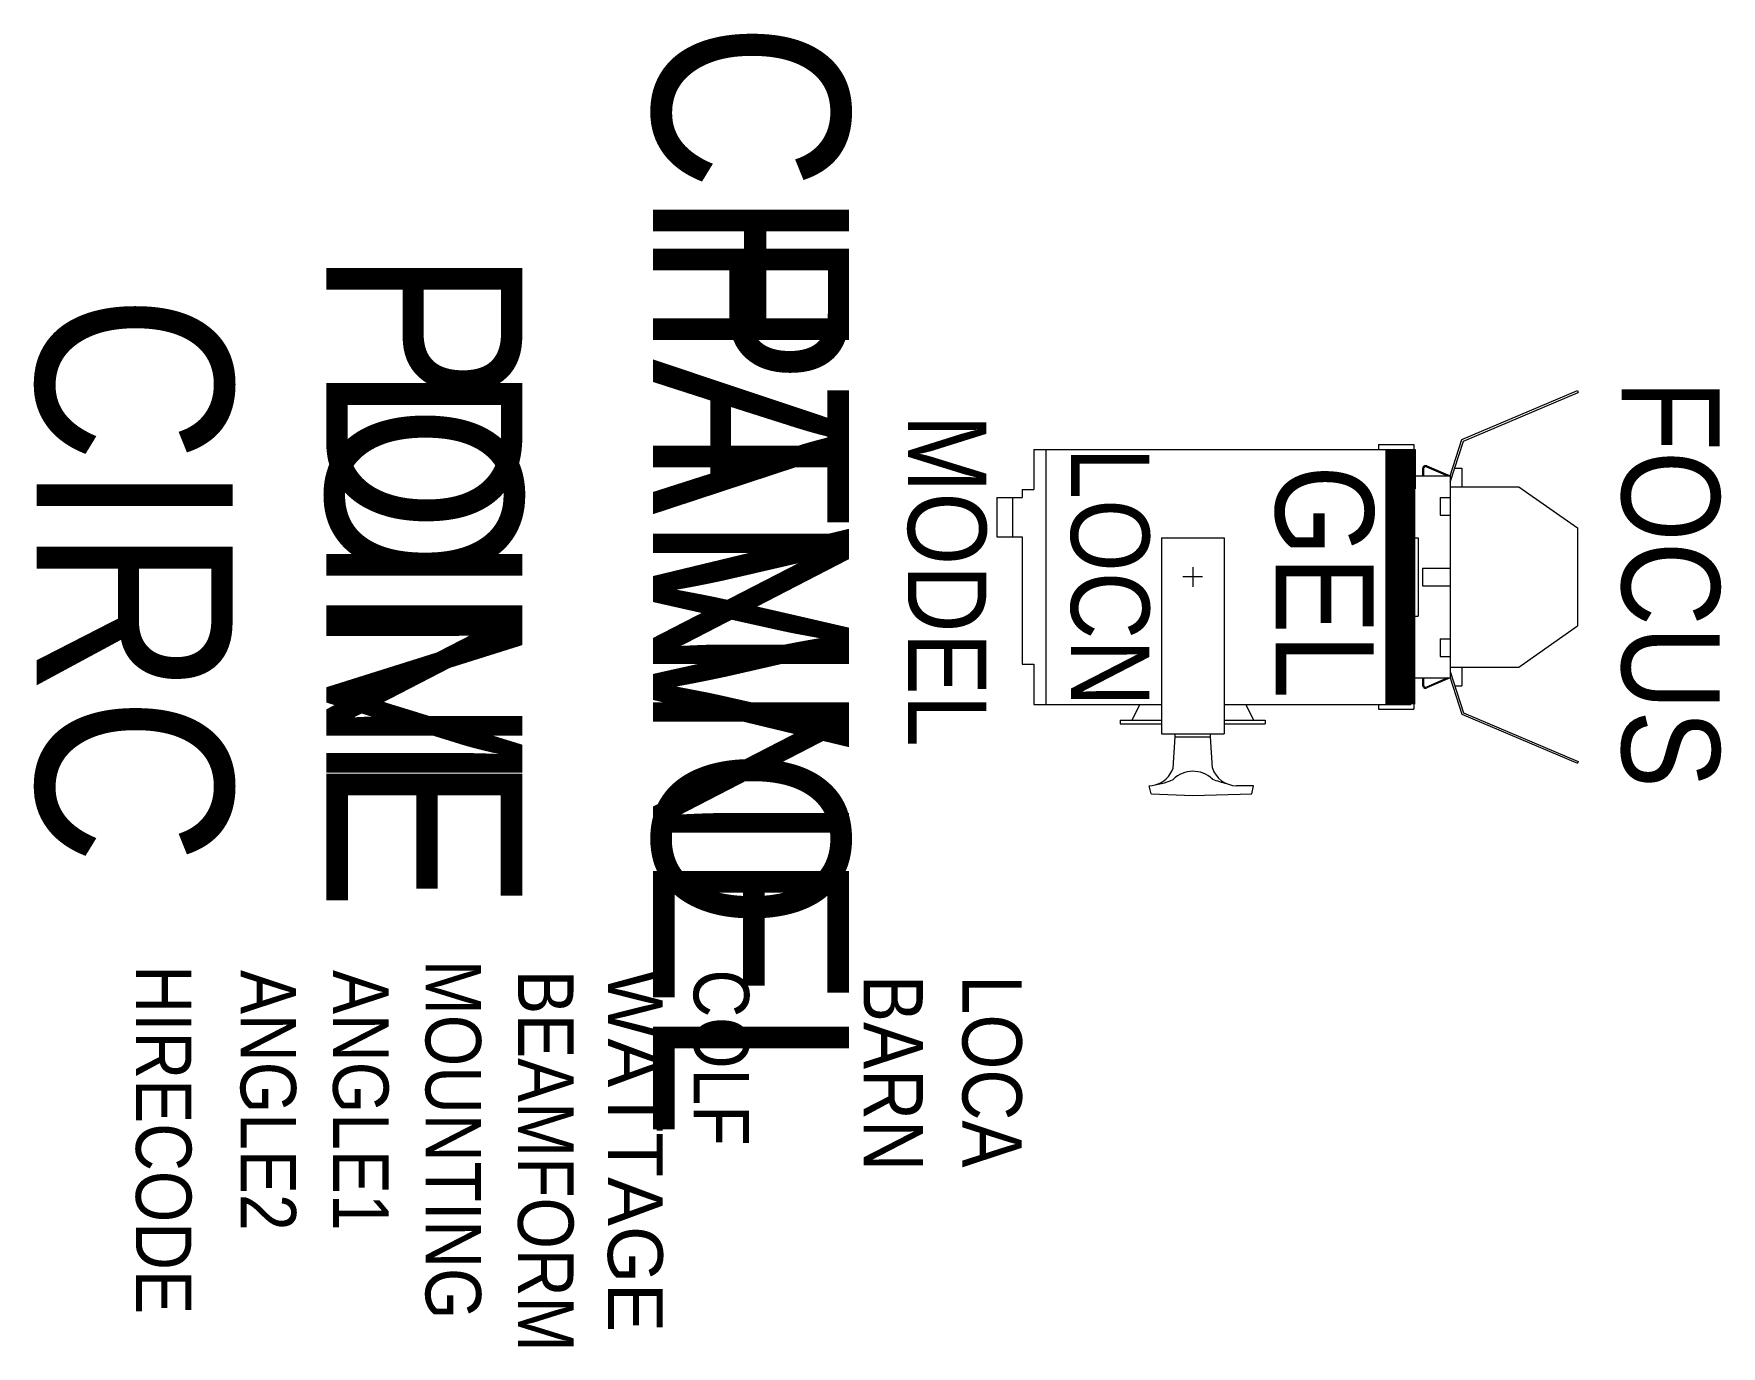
# Model space of a CAD drawing. Extents: x -1737 to -876, y -279 to 391.
import ezdxf
from ezdxf.enums import TextEntityAlignment as Align

# ---------------------------------------------------------------- set-up
doc = ezdxf.new("R2010")
doc.units = 0
doc.header["$MEASUREMENT"] = 0
doc.layers.get('0').update_dxf_attribs({"linetype": 'CONTINUOUS'})
for name, color, linetype in [('CHANNEL', 3, 'CONTINUOUS'), ('CIRC', 6, 'CONTINUOUS'), ('DIMMER', 4, 'CONTINUOUS'), ('FOCUS', 2, 'CONTINUOUS'), ('FRAME', 7, 'CONTINUOUS'), ('GEL', 1, 'CONTINUOUS'), ('LANTERNS', 4, 'CONTINUOUS'), ('LOCATION', 7, 'CONTINUOUS'), ('MODEL', 6, 'CONTINUOUS'), ('PATCH', 5, 'CONTINUOUS'), ('PATCH2', 5, 'CONTINUOUS')]:
    doc.layers.add(name, color=color, linetype=linetype)

msp = doc.modelspace()

# ---------------------------------------------------------------- linework, layer by layer
for p, q in [((-1008.45, 183.76), (-949.45, 208.76)), ((-1007.64, 183.01), (-949.06, 207.83)), ((-949.45, 208.76), (-949.06, 207.83)), ((-1050.95, 181.26), (-1050.95, 178.76)), ((-1032.95, 181.26), (-1032.95, 178.76)), ((-1014.45, 165.26), (-1008.45, 183.76)), ((-1014.45, 162.01), (-1007.64, 183.01)), ((-1226.7, 178.76), (-1226.7, 158.26)), ((-1220.7, 178.76), (-1220.7, 48.76)), ((-1047.2, 178.76), (-1047.2, 48.76)), ((-1032.22, 178.76), (-1032.22, 158.76)), ((-1032.22, 165.26), (-1014.45, 165.26)), ((-1028.45, 168.98), (-1028.45, 165.26)), ((-1027.95, 168.98), (-1027.95, 165.26)), ((-1026.56, 169.9), (-1015.72, 165.26)), ((-1026.36, 170.36), (-1014.45, 165.26)), ((-1014.45, 165.26), (-1014.45, 62.26)), ((-1012.11, 169.26), (-1008.45, 169.26)), ((-1008.45, 169.26), (-1008.45, 159.76)), ((-1232.7, 158.26), (-1232.7, 154.26)), ((-1014.45, 159.76), (-979.45, 159.76)), ((-979.45, 159.76), (-949.45, 138.76)), ((-1245.7, 154.26), (-1245.7, 134.26)), ((-1237.7, 154.26), (-1237.7, 134.26)), ((-1019.45, 154.26), (-1019.45, 145.26)), ((-1019.45, 154.26), (-1014.45, 154.26)), ((-1019.45, 145.26), (-1014.45, 145.26)), ((-949.45, 138.76), (-949.45, 88.76)), ((-1232.7, 134.26), (-1232.7, 69.26)), ((-1161.7, 133.76), (-1161.7, 33.76)), ((-1129.7, 133.76), (-1129.7, 33.76)), ((-1030.7, 133.76), (-1030.7, 93.76)), ((-1140.7, 113.76), (-1150.7, 113.76)), ((-1145.7, 118.76), (-1145.7, 108.76)), ((-1028.45, 118.26), (-1028.45, 109.26)), ((-1028.45, 118.26), (-1014.45, 118.26)), ((-1028.45, 109.26), (-1014.45, 109.26)), ((-979.45, 67.76), (-949.45, 88.76)), ((-1019.45, 82.26), (-1019.45, 73.26)), ((-1019.45, 82.26), (-1014.45, 82.26)), ((-1226.7, 69.26), (-1226.7, 48.76)), ((-1019.45, 73.26), (-1014.45, 73.26)), ((-1034.45, 62.26), (-1014.45, 62.26)), ((-1034.45, 61.26), (-1034.45, 48.76)), ((-1032.95, 61.26), (-1032.95, 46.26)), ((-1028.45, 62.26), (-1028.45, 58.53)), ((-1027.95, 62.26), (-1027.95, 58.53)), ((-1015.72, 62.26), (-1026.56, 57.61)), ((-1014.45, 62.26), (-1026.36, 57.15)), ((-1014.45, 67.76), (-979.45, 67.76)), ((-1014.45, 65.5), (-1007.64, 44.5)), ((-1014.45, 62.26), (-1008.45, 43.76)), ((-1008.45, 67.76), (-1008.45, 58.26)), ((-1012.11, 58.26), (-1008.45, 58.26)), ((-1172.7, 48.76), (-1176.7, 40.76)), ((-1118.7, 48.76), (-1114.7, 40.76)), ((-1050.95, 48.76), (-1050.95, 46.26)), ((-1008.45, 43.76), (-949.45, 18.76)), ((-1007.64, 44.5), (-949.06, 19.68)), ((-1182.7, 40.76), (-1182.7, 38.76)), ((-1108.7, 40.76), (-1108.7, 38.76)), ((-1155.7, 16.26), (-1154.7, 32.26)), ((-1154.7, 33.76), (-1136.7, 33.76)), ((-1154.7, 32.26), (-1154.7, 33.76)), ((-1154.7, 32.26), (-1136.7, 32.26)), ((-1136.7, 32.26), (-1136.7, 33.76)), ((-1135.7, 16.26), (-1136.7, 32.26)), ((-949.06, 19.68), (-949.45, 18.76)), ((-1166.96, 3.21), (-1167.96, 7.26)), ((-1166.96, 3.21), (-1145.7, 2.26)), ((-1145.7, 2.26), (-1115.64, 3.22)), ((-1114.64, 7.26), (-1123.45, 7.26)), ((-1115.64, 3.22), (-1114.64, 7.26))]:
    msp.add_line(p, q)
at = {"const_width": 15}
msp.add_lwpolyline([(-1039.71, 178.76), (-1039.71, 48.76)], dxfattribs=at)
for centre, radius, start, end in [((-1026.95, 168.98), 1.5, 66.80141, 180), ((-1026.95, 168.98), 1, 66.80141, 180), ((-1026.95, 58.53), 1.5, 180, 293.19859), ((-1026.95, 58.53), 1, 180, 293.19859), ((-1172.87, 51.41), 44.43, 276.34134, 292.72675), ((-1168.35, 20.63), 13.38, 285.05958, 340.92657), ((-1145.57, 0.3), 14.33, 46.47859, 134.98978), ((-1123.06, 20.63), 13.38, 199.07343, 268.34826), ((-1117.7, 54.8), 47.64, 247.79778, 256.94793)]:
    msp.add_arc(centre, radius, start, end)
msp.add_point((-1145.7, 113.76))
at = {"layer": 'FRAME'}
for p, q in [((-1050.95, 181.26), (-1032.95, 181.26)), ((-1226.7, 178.76), (-1032.22, 178.76)), ((-1232.7, 158.26), (-1226.7, 158.26)), ((-1245.7, 154.26), (-1232.7, 154.26)), ((-1245.7, 134.26), (-1232.7, 134.26)), ((-1161.7, 133.76), (-1129.7, 133.76)), ((-1034.45, 133.76), (-1030.7, 133.76)), ((-1034.45, 93.76), (-1030.7, 93.76)), ((-1232.7, 69.26), (-1226.7, 69.26)), ((-1034.45, 61.26), (-1032.95, 61.26)), ((-1226.7, 48.76), (-1161.7, 48.76)), ((-1129.7, 48.76), (-1034.45, 48.76)), ((-1050.95, 46.26), (-1032.95, 46.26)), ((-1182.7, 40.76), (-1161.7, 40.76)), ((-1182.7, 38.76), (-1161.7, 38.76)), ((-1129.7, 40.76), (-1108.7, 40.76)), ((-1129.7, 38.76), (-1108.7, 38.76)), ((-1161.7, 33.76), (-1129.7, 33.76))]:
    msp.add_line(p, q, dxfattribs=at)

# ---------------------------------------------------------------- texts
at = {"layer": 'CHANNEL', "width": 0.89}
msp.add_attdef('CHANNEL', text='', height=100, rotation=270, dxfattribs=at).set_placement((-1420.96, 112.43), align=Align.CENTER)
at = {"layer": 'CIRC', "width": 0.89}
msp.add_attdef('CIRC', text='', height=100, rotation=270, dxfattribs=at).set_placement((-1735.41, 112.43), align=Align.CENTER)
at = {"layer": 'DIMMER', "width": 0.89}
msp.add_attdef('DIM', text='', height=100, rotation=270, dxfattribs=at).set_placement((-1587.62, 113.28), align=Align.CENTER)
at = {"layer": 'FOCUS', "color": 30, "width": 0.89}
msp.add_attdef('FOCUS', text='', height=50, rotation=270, dxfattribs=at).set_placement((-926.9, 110.25), align=Align.CENTER)
at = {"layer": 'GEL', "width": 0.89}
msp.add_attdef('GEL', text='', height=50, rotation=270, dxfattribs=at).set_placement((-1103.47, 111.2), align=Align.CENTER)
at = {"layer": 'LANTERNS', "color": 0, "width": 0.89, "flags": 1}
for tag, p, s, height in [('MOUNTING', (-1537, -81.5), 'STANDARD HOOK CLAMP', 28.3047), ('HIRECODE', (-1684.71, -84.35), '', 28.3), ('ANGLE2', (-1631.35, -86.7), '47', 28.305), ('ANGLE1', (-1584.18, -86.7), '9', 28.3), ('BEAMFORM', (-1489.83, -86.7), 'C', 28.3), ('COLF', (-1400.28, -86.43), 'N', 28.3), ('BARN', (-1313.6, -89.18), '1', 30.26), ('LOCA', (-1263.17, -89.32), '', 30.26)]:
    msp.add_attdef(tag, p, s, height=height, rotation=270, dxfattribs=at)
at = {"layer": 'LANTERNS', "color": 0, "flags": 1}
msp.add_attdef('WATTAGE', (-1444.01, -86.23), '500', height=28, rotation=270, dxfattribs=at)
at = {"layer": 'LOCATION', "width": 0.89}
msp.add_attdef('LOCN', text='', height=40, rotation=270, dxfattribs=at).set_placement((-1207.81, 113.76), align=Align.CENTER)
at = {"layer": 'MODEL', "width": 0.89}
msp.add_attdef('MODEL', text='Min PC', height=40, rotation=270, dxfattribs=at).set_placement((-1290.98, 111.83), align=Align.CENTER)
at = {"layer": 'PATCH', "width": 0.89}
msp.add_attdef('PONE', text='', height=100, rotation=270, dxfattribs=at).set_placement((-1587.63, 112.43), align=Align.CENTER)
at = {"layer": 'PATCH2', "width": 0.89}
msp.add_attdef('PTWO', text='', height=100, rotation=270, dxfattribs=at).set_placement((-1420.96, 112.43), align=Align.CENTER)

doc.saveas('drawing.dxf')
